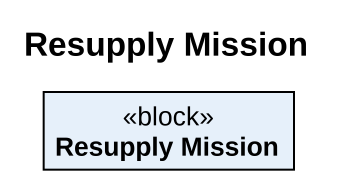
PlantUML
@startuml
title Resupply Mission
hide circle
hide empty members
class "Resupply Mission" as Resupply_Mission <<block>>
@enduml
